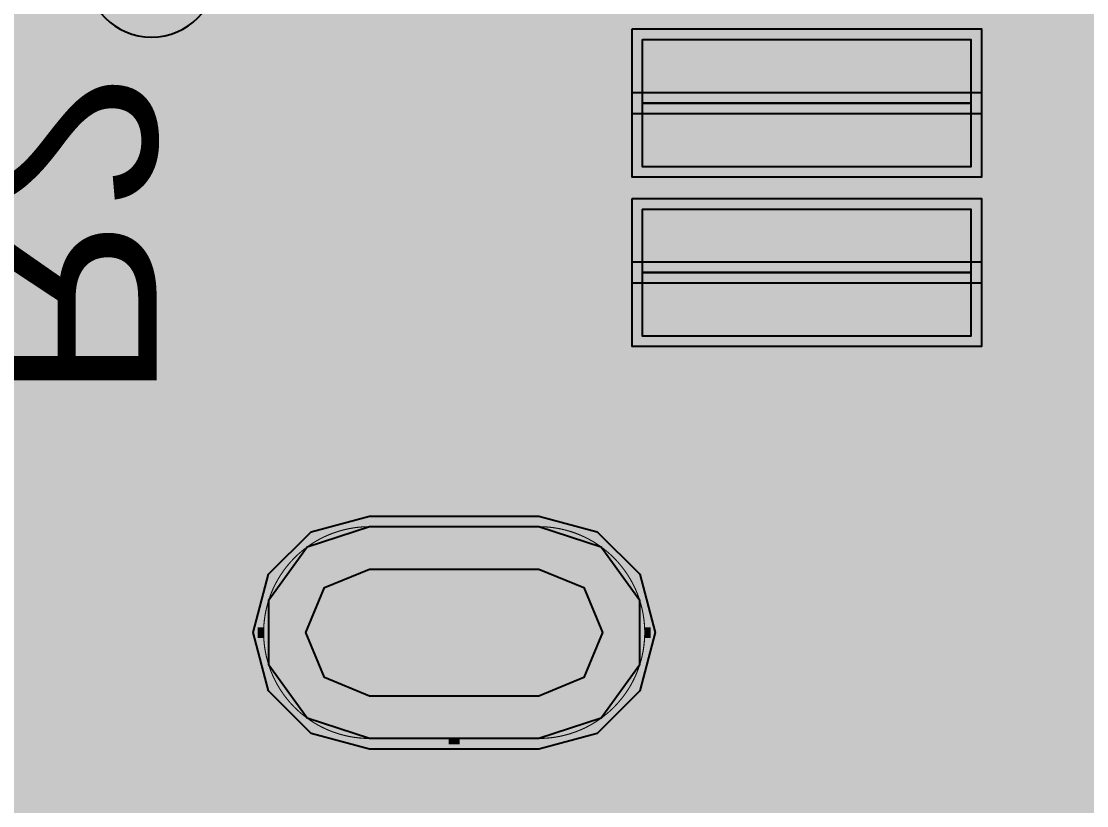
# Model space of a CAD drawing. Header units: millimetres. Extents: x -3.1 to 95.1, y -65.1 to 6.9.
# Drawn here: x 2.69 to 7.72, y -36.45 to -32.75 of the extents above; entities that cross this region are included whole.
import ezdxf
from ezdxf.enums import TextEntityAlignment as Align

# ---------------------------------------------------------------- set-up
doc = ezdxf.new("R2010")
doc.units = ezdxf.units.MM
doc.header["$MEASUREMENT"] = 0
for name, color, linetype, true_color in [('Bottom-Layer', 7, 'Continuous', 0x0000ff), ('Bottom-Silkscreen-Layer', 7, 'Continuous', 0x66cc33), ('Bottom-Solder-Mask-Layer', 7, 'Continuous', 0xaa00ff), ('Component-Shape-Layer', 7, 'Continuous', 0x00cccc), ('Document-Layer', 7, 'Continuous', 0x6464ff), ('Hole-Layer', 7, 'Continuous', 0x222222), ('Inner2', 7, 'Continuous', 0x008000), ('Multi-Layer', 7, 'Continuous', 0xc0c0c0), ('Top-Layer', 7, 'Continuous', 0xff0000), ('Top-Paste-Mask-Layer', 7, 'Continuous', 0x808080), ('Top-Silkscreen-Layer', 7, 'Continuous', 0xffcc00), ('Top-Solder-Mask-Layer', 7, 'Continuous', 0x800080)]:
    doc.layers.add(name, color=color, linetype=linetype, true_color=true_color)
doc.styles.get("Standard").update_dxf_attribs({"font": 'arial.ttf'})

msp = doc.modelspace()

# ---------------------------------------------------------------- hatches: boundary and pattern name
at = {"layer": 'Bottom-Layer'}
for points in [[(0.8361, -26.8792), (0.8378, -26.0211), (1.0315, -26.2686), (1.3315, -26.3621), (2.1315, -26.3621), (2.3955, -26.2914), (2.5887, -26.0982), (2.6595, -25.8342), (2.5887, -25.5702), (2.3955, -25.377), (2.1315, -25.3062), (1.3315, -25.3062), (1.0324, -25.3992), (0.8385, -25.6453), (0.8884, -0.6569), (1.11, -0.5008), (1.3532, -0.381), (93.599, -0.381), (94.615, -1.397), (94.488, -63.754), (93.726, -64.516), (1.27, -64.516), (0.762, -64.008), (0.7752, -57.4065), (6.35, -57.4065), (6.3526, -57.404), (6.3526, -39.624), (6.35, -39.6215), (0.8107, -39.6215), (0.8184, -35.7581), (0.9216, -35.9667), (1.1045, -36.1107), (1.3315, -36.162), (2.1315, -36.162), (2.3955, -36.0912), (2.5887, -35.898), (2.6595, -35.634), (2.5887, -35.3701), (2.3955, -35.1768), (2.1315, -35.1061), (1.3315, -35.1061), (1.1051, -35.1571), (0.9225, -35.3003), (0.8189, -35.5079), (0.8207, -34.5888), (1.9586, -34.5888), (2.14, -34.5137), (2.2152, -34.3323), (2.2152, -34.0815), (2.2602, -34.0532), (2.3006, -34.0185), (3.2434, -33.0756), (3.5166, -33.0364), (3.7388, -32.8729), (3.8574, -32.6238), (3.8443, -32.3482), (3.7026, -32.1115), (3.4659, -31.9697), (3.1903, -31.9566), (2.9412, -32.0753), (2.7777, -32.2975), (2.7385, -32.5706), (2.199, -33.1101), (2.105, -32.989), (1.9586, -32.9432), (0.824, -32.9432), (0.8247, -32.5888), (1.9586, -32.5888), (2.14, -32.5137), (2.2152, -32.3323), (2.2152, -31.1997), (2.14, -31.0183), (1.9586, -30.9432), (0.828, -30.9432), (0.8288, -30.5248), (1.9586, -30.5248), (2.0948, -30.4857), (2.1894, -30.3804), (3.2465, -31.4375), (3.2857, -31.7106), (3.4492, -31.9328), (3.6983, -32.0515), (3.9739, -32.0384), (4.2106, -31.8967), (4.3523, -31.6599), (4.3654, -31.3843), (4.2468, -31.1352), (4.0246, -30.9717), (3.7514, -30.9326), (2.2684, -29.4495), (2.2429, -29.4263), (2.2152, -29.4057), (2.2152, -29.1358), (2.14, -28.9544), (1.9586, -28.8792), (0.8321, -28.8792), (0.8328, -28.5248), (1.9586, -28.5248), (2.14, -28.4497), (2.2152, -28.2683), (2.2152, -27.1358), (2.14, -26.9544), (1.9586, -26.8792)], [(3.8909, -33.984), (3.9855, -34.3373), (4.2441, -34.5959), (4.5974, -34.6906), (4.9507, -34.5959), (5.2093, -34.3373), (5.304, -33.984), (5.2093, -33.6308), (4.9507, -33.3722), (4.5974, -33.2775), (4.2441, -33.3722), (3.9855, -33.6308)], [(5.1315, -35.1061), (4.3315, -35.1061), (4.0676, -35.1768), (3.8743, -35.3701), (3.8036, -35.634), (3.8743, -35.898), (4.0676, -36.0912), (4.3315, -36.162), (5.1315, -36.162), (5.3955, -36.0912), (5.5887, -35.898), (5.6595, -35.634), (5.5887, -35.3701), (5.3955, -35.1768)], [(4.3315, -36.134), (4.0376, -36.0385), (3.856, -35.7885), (3.856, -35.4795), (4.0376, -35.2295), (4.3315, -35.134), (5.1315, -35.134), (5.4254, -35.2295), (5.6071, -35.4795), (5.6071, -35.7885), (5.4254, -36.0385), (5.1315, -36.134)]]:
    msp.add_hatch(color=256, dxfattribs=at).paths.add_polyline_path(points)
at = {"layer": 'Bottom-Solder-Mask-Layer'}
msp.add_hatch(color=256, dxfattribs=at).paths.add_polyline_path([(4.3315, -36.184), (4.0565, -36.1104), (3.8552, -35.909), (3.7815, -35.634), (3.8552, -35.359), (4.0565, -35.1577), (4.3315, -35.084), (5.1315, -35.084), (5.4065, -35.1577), (5.6078, -35.359), (5.6815, -35.634), (5.6078, -35.909), (5.4065, -36.1104), (5.1315, -36.184)])
at = {"layer": 'Hole-Layer'}
msp.add_hatch(color=256, dxfattribs=at).paths.add_polyline_path([(4.3315, -35.9341), (4.1194, -35.8462), (4.0315, -35.6341), (4.1194, -35.422), (4.3315, -35.3341), (5.1315, -35.3341), (5.3437, -35.422), (5.4315, -35.6341), (5.3437, -35.8462), (5.1315, -35.9341)])
at = {"layer": 'Inner2'}
for points in [[(0.7872, -39.6215), (0.8145, -25.9408), (0.9142, -26.1575), (1.0991, -26.3082), (1.3315, -26.3621), (2.1315, -26.3621), (2.3955, -26.2914), (2.5887, -26.0982), (2.6595, -25.8342), (2.5887, -25.5702), (2.3955, -25.377), (2.1315, -25.3062), (1.3315, -25.3062), (1.0997, -25.3598), (0.915, -25.5098), (0.8149, -25.7256), (0.8649, -0.6767), (1.1314, -0.4883), (1.4283, -0.3529), (93.5717, -0.3529), (93.5746, -0.3539), (93.5775, -0.355), (94.5915, -1.3689), (94.4645, -63.726), (93.7025, -64.488), (1.2466, -64.488), (0.7386, -63.98), (0.7517, -57.4065), (6.35, -57.4065), (6.3526, -57.404), (6.3526, -39.624), (6.35, -39.6215)], [(2.7355, -32.5121), (2.8114, -32.7953), (3.0187, -33.0027), (3.302, -33.0786), (3.5853, -33.0027), (3.7927, -32.7953), (3.8686, -32.5121), (3.7927, -32.2288), (3.5853, -32.0214), (3.302, -31.9455), (3.0187, -32.0214), (2.8114, -32.2288)], [(3.8909, -33.984), (3.9855, -34.3373), (4.2441, -34.5959), (4.5974, -34.6906), (4.9507, -34.5959), (5.2093, -34.3373), (5.304, -33.984), (5.2093, -33.6308), (4.9507, -33.3722), (4.5974, -33.2775), (4.2441, -33.3722), (3.9855, -33.6308)], [(5.1315, -35.1061), (4.3315, -35.1061), (4.0676, -35.1768), (3.8743, -35.3701), (3.8036, -35.634), (3.8743, -35.898), (4.0676, -36.0912), (4.3315, -36.162), (5.1315, -36.162), (5.3955, -36.0912), (5.5887, -35.898), (5.6595, -35.634), (5.5887, -35.3701), (5.3955, -35.1768)]]:
    msp.add_hatch(color=256, dxfattribs=at).paths.add_polyline_path(points)
at = {"layer": 'Multi-Layer'}
for points in [[(4.1474, -33.984, 1), (5.0474, -33.984, 1)], [(4.1474, -33.984, 1), (5.0474, -33.984, 1)], [(4.3315, -36.134), (4.0376, -36.0385), (3.856, -35.7885), (3.856, -35.4795), (4.0376, -35.2295), (4.3315, -35.134), (5.1315, -35.134), (5.4254, -35.2295), (5.6071, -35.4795), (5.6071, -35.7885), (5.4254, -36.0385), (5.1315, -36.134)], [(4.3315, -36.134), (4.0376, -36.0385), (3.856, -35.7885), (3.856, -35.4795), (4.0376, -35.2295), (4.3315, -35.134), (5.1315, -35.134), (5.4254, -35.2295), (5.6071, -35.4795), (5.6071, -35.7885), (5.4254, -36.0385), (5.1315, -36.134)], [(4.3315, -36.134), (4.0376, -36.0385), (3.856, -35.7885), (3.856, -35.4795), (4.0376, -35.2295), (4.3315, -35.134), (5.1315, -35.134), (5.4254, -35.2295), (5.6071, -35.4795), (5.6071, -35.7885), (5.4254, -36.0385), (5.1315, -36.134)]]:
    msp.add_hatch(color=256, dxfattribs=at).paths.add_polyline_path(points)
at = {"layer": 'Top-Layer'}
for points in [[(11.5275, -37.846), (10.3166, -37.846), (10.3266, -37.8056), (10.33, -37.7641), (10.33, -35.3881), (10.2548, -35.2067), (10.0734, -35.1315), (8.1734, -35.1315), (7.992, -35.2067), (7.9169, -35.3881), (7.9169, -37.7641), (7.9203, -37.8056), (7.9303, -37.846), (1.016, -37.846), (0.762, -37.592), (0.762, -36.132), (1.0188, -36.3229), (1.3315, -36.3906), (2.1315, -36.3906), (2.4598, -36.3157), (2.723, -36.1057), (2.8691, -35.8024), (2.8691, -35.4657), (2.723, -35.1623), (2.4598, -34.9524), (2.1315, -34.8775), (1.3315, -34.8775), (1.0188, -34.9452), (0.762, -35.136), (0.762, -26.3322), (1.0188, -26.5231), (1.3315, -26.5907), (2.1315, -26.5907), (2.4598, -26.5158), (2.723, -26.3059), (2.8691, -26.0025), (2.8691, -25.6658), (2.723, -25.3625), (2.4598, -25.1526), (2.1315, -25.0776), (1.3315, -25.0776), (1.0188, -25.1453), (0.762, -25.3362), (0.762, -21.844), (13.97, -21.844), (13.97, -37.846), (13.9137, -37.846), (13.9238, -37.8056), (13.9271, -37.7641), (13.9271, -35.3881), (13.852, -35.2067), (13.6706, -35.1315), (13.1635, -35.1315), (13.1609, -34.8736), (13.2652, -34.5839), (13.2025, -34.2824), (12.9915, -34.0582), (12.6944, -33.9775), (12.3989, -34.0642), (12.1924, -34.2925), (12.1358, -34.5952), (12.2458, -34.8827), (12.2483, -35.1315), (11.7706, -35.1315), (11.5892, -35.2067), (11.5141, -35.3881), (11.5141, -37.7641), (11.5174, -37.8056)], [(2.691, -31.0414), (2.6891, -31.0624), (2.6885, -31.0836), (2.6885, -31.5065), (2.6891, -31.5277), (2.691, -31.5488), (2.691, -32.3111), (2.7024, -32.4008), (2.7361, -32.4848), (2.8115, -32.7956), (3.0432, -33.016), (3.3573, -33.0759), (3.6538, -32.9562), (3.8382, -32.6949), (3.8518, -32.3755), (3.6903, -32.0995), (3.4051, -31.955), (3.4051, -31.8923), (3.6601, -32.0424), (3.956, -32.0435), (4.2122, -31.8951), (5.0536, -32.7366), (5.1694, -32.814), (5.306, -32.8411), (5.365, -32.8411), (5.365, -33.1342), (5.365, -33.4343), (5.3701, -33.4853), (5.3852, -33.5342), (5.3701, -33.5832), (5.365, -33.6342), (5.365, -34.2341), (5.4401, -34.4155), (5.6215, -34.4907), (7.1715, -34.4907), (7.2834, -34.465), (7.3729, -34.393), (7.5709, -34.393), (7.6752, -34.6306), (7.8745, -34.7967), (8.127, -34.8566), (8.3796, -34.7977), (8.5795, -34.6323), (8.6847, -34.3951), (8.6732, -34.1359), (8.5473, -33.9091), (8.6733, -33.682), (8.6846, -33.4225), (8.5791, -33.1852), (8.3787, -33.02), (8.1257, -32.9615), (7.8732, -33.0221), (7.6742, -33.189), (7.5705, -33.4271), (7.428, -33.4271), (7.428, -33.1342), (7.428, -32.834), (7.4229, -32.7831), (7.4078, -32.7341), (7.4229, -32.6852), (7.428, -32.6342), (7.428, -32.3342), (7.4229, -32.2831), (7.4077, -32.234), (7.4229, -32.1849), (7.428, -32.1338), (7.428, -31.8338), (7.4229, -31.7829), (7.4078, -31.734), (7.4229, -31.6851), (7.428, -31.6342), (7.428, -31.3342), (7.4244, -31.2913), (7.4137, -31.2496), (7.4384, -31.2311), (7.4613, -31.2104), (7.478, -31.1937), (8.4317, -31.1937), (8.5037, -31.2656), (8.6075, -31.335), (8.73, -31.3594), (8.7796, -31.3594), (8.8542, -31.434), (8.9177, -31.4832), (8.9914, -31.5151), (9.1996, -31.6754), (9.46, -31.7099), (9.7027, -31.6093), (9.8624, -31.4007), (9.8961, -31.1401), (9.7947, -30.8978), (9.8935, -30.6552), (9.8579, -30.3958), (9.6975, -30.1887), (9.4551, -30.0895), (9.1956, -30.1246), (8.9883, -30.2846), (8.9298, -30.308), (8.877, -30.3425), (8.7841, -30.292), (8.6798, -30.2746), (7.478, -30.2746), (7.4613, -30.2579), (7.4384, -30.2371), (7.4137, -30.2187), (7.4244, -30.177), (7.428, -30.134), (7.428, -29.834), (7.4229, -29.7831), (7.4078, -29.7341), (7.4229, -29.6852), (7.428, -29.6342), (7.428, -29.3342), (7.4229, -29.2831), (7.4077, -29.2341), (7.4229, -29.1851), (7.428, -29.134), (7.428, -28.834), (7.4229, -28.7831), (7.4078, -28.7341), (7.4229, -28.6852), (7.428, -28.6342), (7.428, -28.0342), (7.4229, -27.9831), (7.4077, -27.9341), (7.4229, -27.8851), (7.428, -27.8341), (7.428, -27.2341), (7.4114, -27.1432), (7.3636, -27.064), (7.4515, -26.9761), (7.7318, -26.8487), (7.904, -26.5935), (7.9174, -26.2859), (7.7679, -26.0168), (7.4997, -25.8655), (7.1921, -25.8769), (6.9358, -26.0475), (6.8065, -26.3269), (6.1559, -26.9776), (5.6215, -26.9776), (5.4401, -27.0527), (5.365, -27.2341), (5.365, -27.8341), (5.3701, -27.8851), (5.3853, -27.9341), (5.3701, -27.9831), (5.365, -28.0342), (5.365, -28.6342), (5.3701, -28.6852), (5.3852, -28.7341), (5.3701, -28.7831), (5.365, -28.834), (5.365, -28.9263), (4.2977, -28.9263), (4.1611, -28.9535), (4.0452, -29.0309), (2.7955, -30.2806), (2.7181, -30.3964), (2.691, -30.5331)], [(5.6215, -32.834), (7.1715, -32.834), (7.1715, -33.134), (5.6215, -33.134)], [(5.6215, -33.1343), (7.1715, -33.1343), (7.1715, -33.4343), (5.6215, -33.4343)], [(3.8909, -33.984), (3.9855, -34.3373), (4.2441, -34.5959), (4.5974, -34.6906), (4.9507, -34.5959), (5.2093, -34.3373), (5.304, -33.984), (5.2093, -33.6308), (4.9507, -33.3722), (4.5974, -33.2775), (4.2441, -33.3722), (3.9855, -33.6308)], [(5.6215, -33.6342), (7.1715, -33.6342), (7.1715, -33.9342), (5.6215, -33.9342)], [(5.6215, -33.9341), (7.1715, -33.9341), (7.1715, -34.2341), (5.6215, -34.2341)], [(5.1315, -34.8775), (4.3315, -34.8775), (4.0033, -34.9524), (3.74, -35.1623), (3.594, -35.4657), (3.594, -35.8024), (3.74, -36.1057), (4.0033, -36.3157), (4.3315, -36.3906), (5.1315, -36.3906), (5.4598, -36.3157), (5.723, -36.1057), (5.8691, -35.8024), (5.8691, -35.4657), (5.723, -35.1623), (5.4598, -34.9524)], [(4.3315, -36.134), (4.0376, -36.0385), (3.856, -35.7885), (3.856, -35.4795), (4.0376, -35.2295), (4.3315, -35.134), (5.1315, -35.134), (5.4254, -35.2295), (5.6071, -35.4795), (5.6071, -35.7885), (5.4254, -36.0385), (5.1315, -36.134)]]:
    msp.add_hatch(color=256, dxfattribs=at).paths.add_polyline_path(points)
at = {"layer": 'Top-Paste-Mask-Layer'}
for points in [[(5.6215, -33.434), (7.1715, -33.434), (7.1715, -33.134), (7.1715, -33.134), (7.1715, -32.834), (5.6215, -32.834), (5.6215, -33.134), (5.6215, -33.134)], [(5.6215, -33.434), (7.1715, -33.434), (7.1715, -33.134), (7.1715, -33.134), (7.1715, -32.834), (5.6215, -32.834), (5.6215, -33.134), (5.6215, -33.134)], [(5.6215, -34.2341), (7.1715, -34.2341), (7.1715, -33.9341), (7.1715, -33.9341), (7.1715, -33.6341), (5.6215, -33.6341), (5.6215, -33.9341), (5.6215, -33.9341)], [(5.6215, -34.2341), (7.1715, -34.2341), (7.1715, -33.9341), (7.1715, -33.9341), (7.1715, -33.6341), (5.6215, -33.6341), (5.6215, -33.9341), (5.6215, -33.9341)], [(5.6301, -35.6713), (5.6314, -35.6465), (5.6314, -35.6215), (5.6301, -35.5966), (5.6276, -35.5718), (5.6239, -35.5472), (5.619, -35.5227), (5.6128, -35.4986), (5.6055, -35.4748), (5.597, -35.4513), (5.5873, -35.4283), (5.5765, -35.4059), (5.5645, -35.384), (5.5515, -35.3627), (5.5375, -35.3421), (5.5224, -35.3223), (5.5064, -35.3031), (5.4895, -35.2849), (5.4716, -35.2675), (5.4529, -35.251), (5.4334, -35.2354), (5.4132, -35.2209), (5.3922, -35.2073), (5.3706, -35.1949), (5.3485, -35.1835), (5.3257, -35.1733), (5.3025, -35.1641), (5.2789, -35.1562), (5.2549, -35.1495), (5.2306, -35.1439), (5.206, -35.1396), (5.1813, -35.1365), (5.1564, -35.1346), (5.1315, -35.134), (4.3315, -35.134), (4.3066, -35.1346), (4.2817, -35.1365), (4.257, -35.1396), (4.2324, -35.1439), (4.2082, -35.1495), (4.1842, -35.1562), (4.1605, -35.1641), (4.1373, -35.1733), (4.1146, -35.1835), (4.0924, -35.1949), (4.0708, -35.2073), (4.0499, -35.2209), (4.0296, -35.2354), (4.0101, -35.251), (3.9914, -35.2675), (3.9736, -35.2849), (3.9566, -35.3031), (3.9406, -35.3223), (3.9256, -35.3421), (3.9115, -35.3627), (3.8985, -35.384), (3.8866, -35.4059), (3.8758, -35.4283), (3.8661, -35.4513), (3.8576, -35.4748), (3.8502, -35.4986), (3.8441, -35.5227), (3.8391, -35.5472), (3.8354, -35.5718), (3.8329, -35.5966), (3.8317, -35.6215), (3.8317, -35.6465), (3.8329, -35.6713), (3.8354, -35.6962), (3.8391, -35.7208), (3.8441, -35.7452), (3.8502, -35.7694), (3.8576, -35.7932), (3.8661, -35.8167), (3.8758, -35.8396), (3.8866, -35.8621), (3.8985, -35.884), (3.9115, -35.9053), (3.9256, -35.9259), (3.9406, -35.9457), (3.9566, -35.9648), (3.9736, -35.9831), (3.9914, -36.0005), (4.0101, -36.017), (4.0296, -36.0326), (4.0499, -36.0471), (4.0708, -36.0606), (4.0924, -36.0731), (4.1146, -36.0845), (4.1373, -36.0947), (4.1605, -36.1038), (4.1842, -36.1118), (4.2082, -36.1185), (4.2324, -36.1241), (4.257, -36.1284), (4.2817, -36.1315), (4.3066, -36.1334), (4.3315, -36.134), (5.1315, -36.134), (5.1564, -36.1334), (5.1813, -36.1315), (5.206, -36.1284), (5.2306, -36.1241), (5.2549, -36.1185), (5.2789, -36.1118), (5.3025, -36.1038), (5.3257, -36.0947), (5.3485, -36.0845), (5.3706, -36.0731), (5.3922, -36.0606), (5.4132, -36.0471), (5.4334, -36.0326), (5.4529, -36.017), (5.4716, -36.0005), (5.4895, -35.9831), (5.5064, -35.9648), (5.5224, -35.9457), (5.5375, -35.9259), (5.5515, -35.9053), (5.5645, -35.884), (5.5765, -35.8621), (5.5873, -35.8396), (5.597, -35.8167), (5.6055, -35.7932), (5.6128, -35.7694), (5.619, -35.7452), (5.6239, -35.7208), (5.6276, -35.6962)], [(5.6301, -35.6713), (5.6314, -35.6465), (5.6314, -35.6215), (5.6301, -35.5966), (5.6276, -35.5718), (5.6239, -35.5472), (5.619, -35.5227), (5.6128, -35.4986), (5.6055, -35.4748), (5.597, -35.4513), (5.5873, -35.4283), (5.5765, -35.4059), (5.5645, -35.384), (5.5515, -35.3627), (5.5375, -35.3421), (5.5224, -35.3223), (5.5064, -35.3031), (5.4895, -35.2849), (5.4716, -35.2675), (5.4529, -35.251), (5.4334, -35.2354), (5.4132, -35.2209), (5.3922, -35.2073), (5.3706, -35.1949), (5.3485, -35.1835), (5.3257, -35.1733), (5.3025, -35.1641), (5.2789, -35.1562), (5.2549, -35.1495), (5.2306, -35.1439), (5.206, -35.1396), (5.1813, -35.1365), (5.1564, -35.1346), (5.1315, -35.134), (4.3315, -35.134), (4.3066, -35.1346), (4.2817, -35.1365), (4.257, -35.1396), (4.2324, -35.1439), (4.2082, -35.1495), (4.1842, -35.1562), (4.1605, -35.1641), (4.1373, -35.1733), (4.1146, -35.1835), (4.0924, -35.1949), (4.0708, -35.2073), (4.0499, -35.2209), (4.0296, -35.2354), (4.0101, -35.251), (3.9914, -35.2675), (3.9736, -35.2849), (3.9566, -35.3031), (3.9406, -35.3223), (3.9256, -35.3421), (3.9115, -35.3627), (3.8985, -35.384), (3.8866, -35.4059), (3.8758, -35.4283), (3.8661, -35.4513), (3.8576, -35.4748), (3.8502, -35.4986), (3.8441, -35.5227), (3.8391, -35.5472), (3.8354, -35.5718), (3.8329, -35.5966), (3.8317, -35.6215), (3.8317, -35.6465), (3.8329, -35.6713), (3.8354, -35.6962), (3.8391, -35.7208), (3.8441, -35.7452), (3.8502, -35.7694), (3.8576, -35.7932), (3.8661, -35.8167), (3.8758, -35.8396), (3.8866, -35.8621), (3.8985, -35.884), (3.9115, -35.9053), (3.9256, -35.9259), (3.9406, -35.9457), (3.9566, -35.9648), (3.9736, -35.9831), (3.9914, -36.0005), (4.0101, -36.017), (4.0296, -36.0326), (4.0499, -36.0471), (4.0708, -36.0606), (4.0924, -36.0731), (4.1146, -36.0845), (4.1373, -36.0947), (4.1605, -36.1038), (4.1842, -36.1118), (4.2082, -36.1185), (4.2324, -36.1241), (4.257, -36.1284), (4.2817, -36.1315), (4.3066, -36.1334), (4.3315, -36.134), (5.1315, -36.134), (5.1564, -36.1334), (5.1813, -36.1315), (5.206, -36.1284), (5.2306, -36.1241), (5.2549, -36.1185), (5.2789, -36.1118), (5.3025, -36.1038), (5.3257, -36.0947), (5.3485, -36.0845), (5.3706, -36.0731), (5.3922, -36.0606), (5.4132, -36.0471), (5.4334, -36.0326), (5.4529, -36.017), (5.4716, -36.0005), (5.4895, -35.9831), (5.5064, -35.9648), (5.5224, -35.9457), (5.5375, -35.9259), (5.5515, -35.9053), (5.5645, -35.884), (5.5765, -35.8621), (5.5873, -35.8396), (5.597, -35.8167), (5.6055, -35.7932), (5.6128, -35.7694), (5.619, -35.7452), (5.6239, -35.7208), (5.6276, -35.6962)]]:
    msp.add_hatch(color=256, dxfattribs=at).paths.add_polyline_path(points)
at = {"layer": 'Top-Solder-Mask-Layer'}
for points in [[(5.5715, -32.784), (7.2215, -32.784), (7.2215, -33.184), (5.5715, -33.184)], [(5.5715, -33.0843), (7.2215, -33.0843), (7.2215, -33.4843), (5.5715, -33.4843)], [(5.5715, -33.5842), (7.2215, -33.5842), (7.2215, -33.9842), (5.5715, -33.9842)], [(5.5715, -33.8841), (7.2215, -33.8841), (7.2215, -34.2841), (5.5715, -34.2841)], [(4.3315, -36.184), (4.0565, -36.1104), (3.8552, -35.909), (3.7815, -35.634), (3.8552, -35.359), (4.0565, -35.1577), (4.3315, -35.084), (5.1315, -35.084), (5.4065, -35.1577), (5.6078, -35.359), (5.6815, -35.634), (5.6078, -35.909), (5.4065, -36.1104), (5.1315, -36.184)]]:
    msp.add_hatch(color=256, dxfattribs=at).paths.add_polyline_path(points)

# ---------------------------------------------------------------- linework, layer by layer
at = {"layer": 'Bottom-Layer'}
for points, const_width in [([(3.302, -32.5121), (2.0481, -33.766)], 0.201), ([(2.3006, -34.0185), (3.2434, -33.0756), (3.5166, -33.0364), (3.7388, -32.8729), (3.8574, -32.6238)], 0.0508), ([(3.8341, -35.634), (3.8036, -35.634)], 0.0508), ([(5.629, -35.634), (5.6595, -35.634)], 0.0508), ([(4.7315, -36.1315), (4.7315, -36.162)], 0.0508)]:
    msp.add_lwpolyline(points, dxfattribs=dict(at, const_width=const_width))
at = {"layer": 'Bottom-Layer', "const_width": 0.0508}
for points in [[(3.8909, -33.984), (3.9855, -34.3373), (4.2441, -34.5959), (4.5974, -34.6906), (4.9507, -34.5959), (5.2093, -34.3373), (5.304, -33.984), (5.2093, -33.6308), (4.9507, -33.3722), (4.5974, -33.2775), (4.2441, -33.3722), (3.9855, -33.6308)], [(5.1315, -35.1061), (4.3315, -35.1061), (4.0676, -35.1768), (3.8743, -35.3701), (3.8036, -35.634), (3.8743, -35.898), (4.0676, -36.0912), (4.3315, -36.162), (5.1315, -36.162), (5.3955, -36.0912), (5.5887, -35.898), (5.6595, -35.634), (5.5887, -35.3701), (5.3955, -35.1768)]]:
    msp.add_lwpolyline(points, close=True, dxfattribs=at)
at = {"layer": 'Bottom-Layer'}
msp.add_lwpolyline([(4.3315, -36.134), (4.0376, -36.0385), (3.856, -35.7885), (3.856, -35.4795), (4.0376, -35.2295), (4.3315, -35.134), (5.1315, -35.134), (5.4254, -35.2295), (5.6071, -35.4795), (5.6071, -35.7885), (5.4254, -36.0385), (5.1315, -36.134)], close=True, dxfattribs=at)
at = {"layer": 'Bottom-Solder-Mask-Layer'}
msp.add_lwpolyline([(4.3315, -36.184), (4.0565, -36.1104), (3.8552, -35.909), (3.7815, -35.634), (3.8552, -35.359), (4.0565, -35.1577), (4.3315, -35.084), (5.1315, -35.084), (5.4065, -35.1577), (5.6078, -35.359), (5.6815, -35.634), (5.6078, -35.909), (5.4065, -36.1104), (5.1315, -36.184)], close=True, dxfattribs=at)
at = {"layer": 'Component-Shape-Layer', "const_width": 0.0508}
msp.add_lwpolyline([(-1.3685, -25.7341), (6.4815, -25.7341), (6.4815, -35.7341), (-1.3685, -35.7341)], close=True, dxfattribs=at)
msp.add_lwpolyline([(-1.3685, -25.7341), (6.4815, -25.7341), (6.4815, -35.7341), (-1.3685, -35.7341)], close=True, dxfattribs=at)
at = {"layer": 'Document-Layer', "const_width": 0.4}
msp.add_lwpolyline([(4.4011, -33.984, 1), (4.8009, -33.984), (4.8009, -33.984, 1), (4.4011, -33.984)], format="xyb", dxfattribs=at)
msp.add_lwpolyline([(4.4011, -33.984, 1), (4.8009, -33.984), (4.8009, -33.984, 1), (4.4011, -33.984)], format="xyb", dxfattribs=at)
at = {"layer": 'Hole-Layer'}
msp.add_lwpolyline([(4.3315, -35.9341), (4.1194, -35.8462), (4.0315, -35.6341), (4.1194, -35.422), (4.3315, -35.3341), (5.1315, -35.3341), (5.3437, -35.422), (5.4315, -35.6341), (5.3437, -35.8462), (5.1315, -35.9341)], close=True, dxfattribs=at)
at = {"layer": 'Inner2', "const_width": 0.0508}
for points in [[(2.7355, -32.5121), (2.8114, -32.7953), (3.0187, -33.0027), (3.302, -33.0786), (3.5853, -33.0027), (3.7927, -32.7953), (3.8686, -32.5121), (3.7927, -32.2288), (3.5853, -32.0214), (3.302, -31.9455), (3.0187, -32.0214), (2.8114, -32.2288)], [(3.8909, -33.984), (3.9855, -34.3373), (4.2441, -34.5959), (4.5974, -34.6906), (4.9507, -34.5959), (5.2093, -34.3373), (5.304, -33.984), (5.2093, -33.6308), (4.9507, -33.3722), (4.5974, -33.2775), (4.2441, -33.3722), (3.9855, -33.6308)], [(5.1315, -35.1061), (4.3315, -35.1061), (4.0676, -35.1768), (3.8743, -35.3701), (3.8036, -35.634), (3.8743, -35.898), (4.0676, -36.0912), (4.3315, -36.162), (5.1315, -36.162), (5.3955, -36.0912), (5.5887, -35.898), (5.6595, -35.634), (5.5887, -35.3701), (5.3955, -35.1768)]]:
    msp.add_lwpolyline(points, close=True, dxfattribs=at)
for points in [[(3.8341, -35.634), (3.8036, -35.634)], [(5.629, -35.634), (5.6595, -35.634)], [(4.7315, -36.1315), (4.7315, -36.162)]]:
    msp.add_lwpolyline(points, dxfattribs=at)
at = {"layer": 'Multi-Layer'}
msp.add_lwpolyline([(2.992, -32.5121, 1), (3.612, -32.5121), (3.612, -32.5121, 1), (2.992, -32.5121)], format="xyb", dxfattribs=at)
at = {"layer": 'Multi-Layer', "const_width": 0.6452}
msp.add_lwpolyline([(4.1474, -33.984, 1), (5.0474, -33.984), (5.0474, -33.984, 1), (4.1474, -33.984)], format="xyb", dxfattribs=at)
msp.add_lwpolyline([(4.1474, -33.984, 1), (5.0474, -33.984), (5.0474, -33.984, 1), (4.1474, -33.984)], format="xyb", dxfattribs=at)
at = {"layer": 'Multi-Layer'}
msp.add_lwpolyline([(4.3315, -36.134), (4.0376, -36.0385), (3.856, -35.7885), (3.856, -35.4795), (4.0376, -35.2295), (4.3315, -35.134), (5.1315, -35.134), (5.4254, -35.2295), (5.6071, -35.4795), (5.6071, -35.7885), (5.4254, -36.0385), (5.1315, -36.134)], close=True, dxfattribs=at)
msp.add_lwpolyline([(4.3315, -36.134), (4.0376, -36.0385), (3.856, -35.7885), (3.856, -35.4795), (4.0376, -35.2295), (4.3315, -35.134), (5.1315, -35.134), (5.4254, -35.2295), (5.6071, -35.4795), (5.6071, -35.7885), (5.4254, -36.0385), (5.1315, -36.134)], close=True, dxfattribs=at)
msp.add_lwpolyline([(4.3315, -36.134), (4.0376, -36.0385), (3.856, -35.7885), (3.856, -35.4795), (4.0376, -35.2295), (4.3315, -35.134), (5.1315, -35.134), (5.4254, -35.2295), (5.6071, -35.4795), (5.6071, -35.7885), (5.4254, -36.0385), (5.1315, -36.134)], close=True, dxfattribs=at)
at = {"layer": 'Top-Layer'}
for points, const_width in [([(7.9303, -37.846), (1.016, -37.846), (0.762, -37.592), (0.762, -36.132), (1.0188, -36.3229), (1.3315, -36.3906), (2.1315, -36.3906), (2.4598, -36.3157), (2.723, -36.1057), (2.8691, -35.8024), (2.8691, -35.4657), (2.723, -35.1623), (2.4598, -34.9524), (2.1315, -34.8775), (1.3315, -34.8775), (1.0188, -34.9452), (0.762, -35.136), (0.762, -26.3322)], 0.0508), ([(4.2122, -31.8951), (5.0536, -32.7366), (5.1694, -32.814), (5.306, -32.8411), (5.365, -32.8411), (5.365, -33.1342), (5.365, -33.4343), (5.3701, -33.4853), (5.3852, -33.5342), (5.3701, -33.5832), (5.365, -33.6342), (5.365, -34.2341), (5.4401, -34.4155), (5.6215, -34.4907), (7.1715, -34.4907), (7.2834, -34.465), (7.3729, -34.393), (7.5709, -34.393), (7.6752, -34.6306), (7.8745, -34.7967)], 0.0508), ([(2.7361, -32.4848), (2.8115, -32.7956), (3.0432, -33.016), (3.3573, -33.0759), (3.6538, -32.9562), (3.8382, -32.6949)], 0.0508), ([(7.8732, -33.0221), (7.6742, -33.189), (7.5705, -33.4271), (7.428, -33.4271), (7.428, -33.1342), (7.428, -32.834), (7.4229, -32.7831), (7.4078, -32.7341), (7.4229, -32.6852)], 0.0508), ([(5.624, -32.984), (5.365, -32.984)], 0.0508), ([(7.169, -32.984), (7.428, -32.984)], 0.0508), ([(5.624, -33.2843), (5.365, -33.2843)], 0.0508), ([(7.169, -33.2843), (7.428, -33.2843)], 0.0508), ([(6.3965, -33.7841), (6.3965, -34.0841)], 0.201), ([(6.3965, -33.7841), (7.872, -33.7841)], 0.201), ([(6.3965, -34.0841), (6.4446, -34.036)], 0.201), ([(6.4446, -34.036), (7.874, -34.036)], 0.201)]:
    msp.add_lwpolyline(points, dxfattribs=dict(at, const_width=const_width))
for points in [[(5.6215, -32.834), (7.1715, -32.834), (7.1715, -33.134), (5.6215, -33.134)], [(5.6215, -33.1343), (7.1715, -33.1343), (7.1715, -33.4343), (5.6215, -33.4343)], [(5.6215, -33.6342), (7.1715, -33.6342), (7.1715, -33.9342), (5.6215, -33.9342)], [(5.6215, -33.9341), (7.1715, -33.9341), (7.1715, -34.2341), (5.6215, -34.2341)], [(4.3315, -36.134), (4.0376, -36.0385), (3.856, -35.7885), (3.856, -35.4795), (4.0376, -35.2295), (4.3315, -35.134), (5.1315, -35.134), (5.4254, -35.2295), (5.6071, -35.4795), (5.6071, -35.7885), (5.4254, -36.0385), (5.1315, -36.134)]]:
    msp.add_lwpolyline(points, close=True, dxfattribs=at)
at = {"layer": 'Top-Layer', "const_width": 0.0508}
for points in [[(3.8909, -33.984), (3.9855, -34.3373), (4.2441, -34.5959), (4.5974, -34.6906), (4.9507, -34.5959), (5.2093, -34.3373), (5.304, -33.984), (5.2093, -33.6308), (4.9507, -33.3722), (4.5974, -33.2775), (4.2441, -33.3722), (3.9855, -33.6308)], [(5.1315, -34.8775), (4.3315, -34.8775), (4.0033, -34.9524), (3.74, -35.1623), (3.594, -35.4657), (3.594, -35.8024), (3.74, -36.1057), (4.0033, -36.3157), (4.3315, -36.3906), (5.1315, -36.3906), (5.4598, -36.3157), (5.723, -36.1057), (5.8691, -35.8024), (5.8691, -35.4657), (5.723, -35.1623), (5.4598, -34.9524)]]:
    msp.add_lwpolyline(points, close=True, dxfattribs=at)
at = {"layer": 'Top-Paste-Mask-Layer', "const_width": 0.00508}
for points in [[(5.6215, -33.434), (7.1715, -33.434), (7.1715, -33.134), (7.1715, -33.134), (7.1715, -32.834), (5.6215, -32.834), (5.6215, -33.134), (5.6215, -33.134)], [(5.6215, -33.434), (7.1715, -33.434), (7.1715, -33.134), (7.1715, -33.134), (7.1715, -32.834), (5.6215, -32.834), (5.6215, -33.134), (5.6215, -33.134)], [(5.6215, -34.2341), (7.1715, -34.2341), (7.1715, -33.9341), (7.1715, -33.9341), (7.1715, -33.6341), (5.6215, -33.6341), (5.6215, -33.9341), (5.6215, -33.9341)], [(5.6215, -34.2341), (7.1715, -34.2341), (7.1715, -33.9341), (7.1715, -33.9341), (7.1715, -33.6341), (5.6215, -33.6341), (5.6215, -33.9341), (5.6215, -33.9341)], [(5.6301, -35.6713), (5.6314, -35.6465), (5.6314, -35.6215), (5.6301, -35.5966), (5.6276, -35.5718), (5.6239, -35.5472), (5.619, -35.5227), (5.6128, -35.4986), (5.6055, -35.4748), (5.597, -35.4513), (5.5873, -35.4283), (5.5765, -35.4059), (5.5645, -35.384), (5.5515, -35.3627), (5.5375, -35.3421), (5.5224, -35.3223), (5.5064, -35.3031), (5.4895, -35.2849), (5.4716, -35.2675), (5.4529, -35.251), (5.4334, -35.2354), (5.4132, -35.2209), (5.3922, -35.2073), (5.3706, -35.1949), (5.3485, -35.1835), (5.3257, -35.1733), (5.3025, -35.1641), (5.2789, -35.1562), (5.2549, -35.1495), (5.2306, -35.1439), (5.206, -35.1396), (5.1813, -35.1365), (5.1564, -35.1346), (5.1315, -35.134), (4.3315, -35.134), (4.3066, -35.1346), (4.2817, -35.1365), (4.257, -35.1396), (4.2324, -35.1439), (4.2082, -35.1495), (4.1842, -35.1562), (4.1605, -35.1641), (4.1373, -35.1733), (4.1146, -35.1835), (4.0924, -35.1949), (4.0708, -35.2073), (4.0499, -35.2209), (4.0296, -35.2354), (4.0101, -35.251), (3.9914, -35.2675), (3.9736, -35.2849), (3.9566, -35.3031), (3.9406, -35.3223), (3.9256, -35.3421), (3.9115, -35.3627), (3.8985, -35.384), (3.8866, -35.4059), (3.8758, -35.4283), (3.8661, -35.4513), (3.8576, -35.4748), (3.8502, -35.4986), (3.8441, -35.5227), (3.8391, -35.5472), (3.8354, -35.5718), (3.8329, -35.5966), (3.8317, -35.6215), (3.8317, -35.6465), (3.8329, -35.6713), (3.8354, -35.6962), (3.8391, -35.7208), (3.8441, -35.7452), (3.8502, -35.7694), (3.8576, -35.7932), (3.8661, -35.8167), (3.8758, -35.8396), (3.8866, -35.8621), (3.8985, -35.884), (3.9115, -35.9053), (3.9256, -35.9259), (3.9406, -35.9457), (3.9566, -35.9648), (3.9736, -35.9831), (3.9914, -36.0005), (4.0101, -36.017), (4.0296, -36.0326), (4.0499, -36.0471), (4.0708, -36.0606), (4.0924, -36.0731), (4.1146, -36.0845), (4.1373, -36.0947), (4.1605, -36.1038), (4.1842, -36.1118), (4.2082, -36.1185), (4.2324, -36.1241), (4.257, -36.1284), (4.2817, -36.1315), (4.3066, -36.1334), (4.3315, -36.134), (5.1315, -36.134), (5.1564, -36.1334), (5.1813, -36.1315), (5.206, -36.1284), (5.2306, -36.1241), (5.2549, -36.1185), (5.2789, -36.1118), (5.3025, -36.1038), (5.3257, -36.0947), (5.3485, -36.0845), (5.3706, -36.0731), (5.3922, -36.0606), (5.4132, -36.0471), (5.4334, -36.0326), (5.4529, -36.017), (5.4716, -36.0005), (5.4895, -35.9831), (5.5064, -35.9648), (5.5224, -35.9457), (5.5375, -35.9259), (5.5515, -35.9053), (5.5645, -35.884), (5.5765, -35.8621), (5.5873, -35.8396), (5.597, -35.8167), (5.6055, -35.7932), (5.6128, -35.7694), (5.619, -35.7452), (5.6239, -35.7208), (5.6276, -35.6962)], [(5.6301, -35.6713), (5.6314, -35.6465), (5.6314, -35.6215), (5.6301, -35.5966), (5.6276, -35.5718), (5.6239, -35.5472), (5.619, -35.5227), (5.6128, -35.4986), (5.6055, -35.4748), (5.597, -35.4513), (5.5873, -35.4283), (5.5765, -35.4059), (5.5645, -35.384), (5.5515, -35.3627), (5.5375, -35.3421), (5.5224, -35.3223), (5.5064, -35.3031), (5.4895, -35.2849), (5.4716, -35.2675), (5.4529, -35.251), (5.4334, -35.2354), (5.4132, -35.2209), (5.3922, -35.2073), (5.3706, -35.1949), (5.3485, -35.1835), (5.3257, -35.1733), (5.3025, -35.1641), (5.2789, -35.1562), (5.2549, -35.1495), (5.2306, -35.1439), (5.206, -35.1396), (5.1813, -35.1365), (5.1564, -35.1346), (5.1315, -35.134), (4.3315, -35.134), (4.3066, -35.1346), (4.2817, -35.1365), (4.257, -35.1396), (4.2324, -35.1439), (4.2082, -35.1495), (4.1842, -35.1562), (4.1605, -35.1641), (4.1373, -35.1733), (4.1146, -35.1835), (4.0924, -35.1949), (4.0708, -35.2073), (4.0499, -35.2209), (4.0296, -35.2354), (4.0101, -35.251), (3.9914, -35.2675), (3.9736, -35.2849), (3.9566, -35.3031), (3.9406, -35.3223), (3.9256, -35.3421), (3.9115, -35.3627), (3.8985, -35.384), (3.8866, -35.4059), (3.8758, -35.4283), (3.8661, -35.4513), (3.8576, -35.4748), (3.8502, -35.4986), (3.8441, -35.5227), (3.8391, -35.5472), (3.8354, -35.5718), (3.8329, -35.5966), (3.8317, -35.6215), (3.8317, -35.6465), (3.8329, -35.6713), (3.8354, -35.6962), (3.8391, -35.7208), (3.8441, -35.7452), (3.8502, -35.7694), (3.8576, -35.7932), (3.8661, -35.8167), (3.8758, -35.8396), (3.8866, -35.8621), (3.8985, -35.884), (3.9115, -35.9053), (3.9256, -35.9259), (3.9406, -35.9457), (3.9566, -35.9648), (3.9736, -35.9831), (3.9914, -36.0005), (4.0101, -36.017), (4.0296, -36.0326), (4.0499, -36.0471), (4.0708, -36.0606), (4.0924, -36.0731), (4.1146, -36.0845), (4.1373, -36.0947), (4.1605, -36.1038), (4.1842, -36.1118), (4.2082, -36.1185), (4.2324, -36.1241), (4.257, -36.1284), (4.2817, -36.1315), (4.3066, -36.1334), (4.3315, -36.134), (5.1315, -36.134), (5.1564, -36.1334), (5.1813, -36.1315), (5.206, -36.1284), (5.2306, -36.1241), (5.2549, -36.1185), (5.2789, -36.1118), (5.3025, -36.1038), (5.3257, -36.0947), (5.3485, -36.0845), (5.3706, -36.0731), (5.3922, -36.0606), (5.4132, -36.0471), (5.4334, -36.0326), (5.4529, -36.017), (5.4716, -36.0005), (5.4895, -35.9831), (5.5064, -35.9648), (5.5224, -35.9457), (5.5375, -35.9259), (5.5515, -35.9053), (5.5645, -35.884), (5.5765, -35.8621), (5.5873, -35.8396), (5.597, -35.8167), (5.6055, -35.7932), (5.6128, -35.7694), (5.619, -35.7452), (5.6239, -35.7208), (5.6276, -35.6962)]]:
    msp.add_lwpolyline(points, close=True, dxfattribs=at)
at = {"layer": 'Top-Silkscreen-Layer', "const_width": 0.152}
for points in [[(6.4815, -34.4142), (6.4815, -35.7341)], [(6.4815, -34.4142), (6.4815, -35.7341)], [(3.6525, -35.7341), (2.8104, -35.7341)], [(3.6525, -35.7341), (2.8104, -35.7341)], [(6.4815, -35.7341), (5.8104, -35.7341)], [(6.4815, -35.7341), (5.8104, -35.7341)]]:
    msp.add_lwpolyline(points, dxfattribs=at)
at = {"layer": 'Top-Solder-Mask-Layer'}
for points in [[(5.5715, -32.784), (7.2215, -32.784), (7.2215, -33.184), (5.5715, -33.184)], [(5.5715, -33.0843), (7.2215, -33.0843), (7.2215, -33.4843), (5.5715, -33.4843)], [(5.5715, -33.5842), (7.2215, -33.5842), (7.2215, -33.9842), (5.5715, -33.9842)], [(5.5715, -33.8841), (7.2215, -33.8841), (7.2215, -34.2841), (5.5715, -34.2841)], [(4.3315, -36.184), (4.0565, -36.1104), (3.8552, -35.909), (3.7815, -35.634), (3.8552, -35.359), (4.0565, -35.1577), (4.3315, -35.084), (5.1315, -35.084), (5.4065, -35.1577), (5.6078, -35.359), (5.6815, -35.634), (5.6078, -35.909), (5.4065, -36.1104), (5.1315, -36.184)]]:
    msp.add_lwpolyline(points, close=True, dxfattribs=at)

# ---------------------------------------------------------------- texts
at = {"layer": 'Bottom-Silkscreen-Layer', "text_generation_flag": 2, "width": 1.1}
msp.add_text('R2', height=0.8001, rotation=-90, dxfattribs=at).set_placement((2.286, -34.5441), align=Align.BOTTOM_LEFT)

doc.saveas('drawing.dxf')
